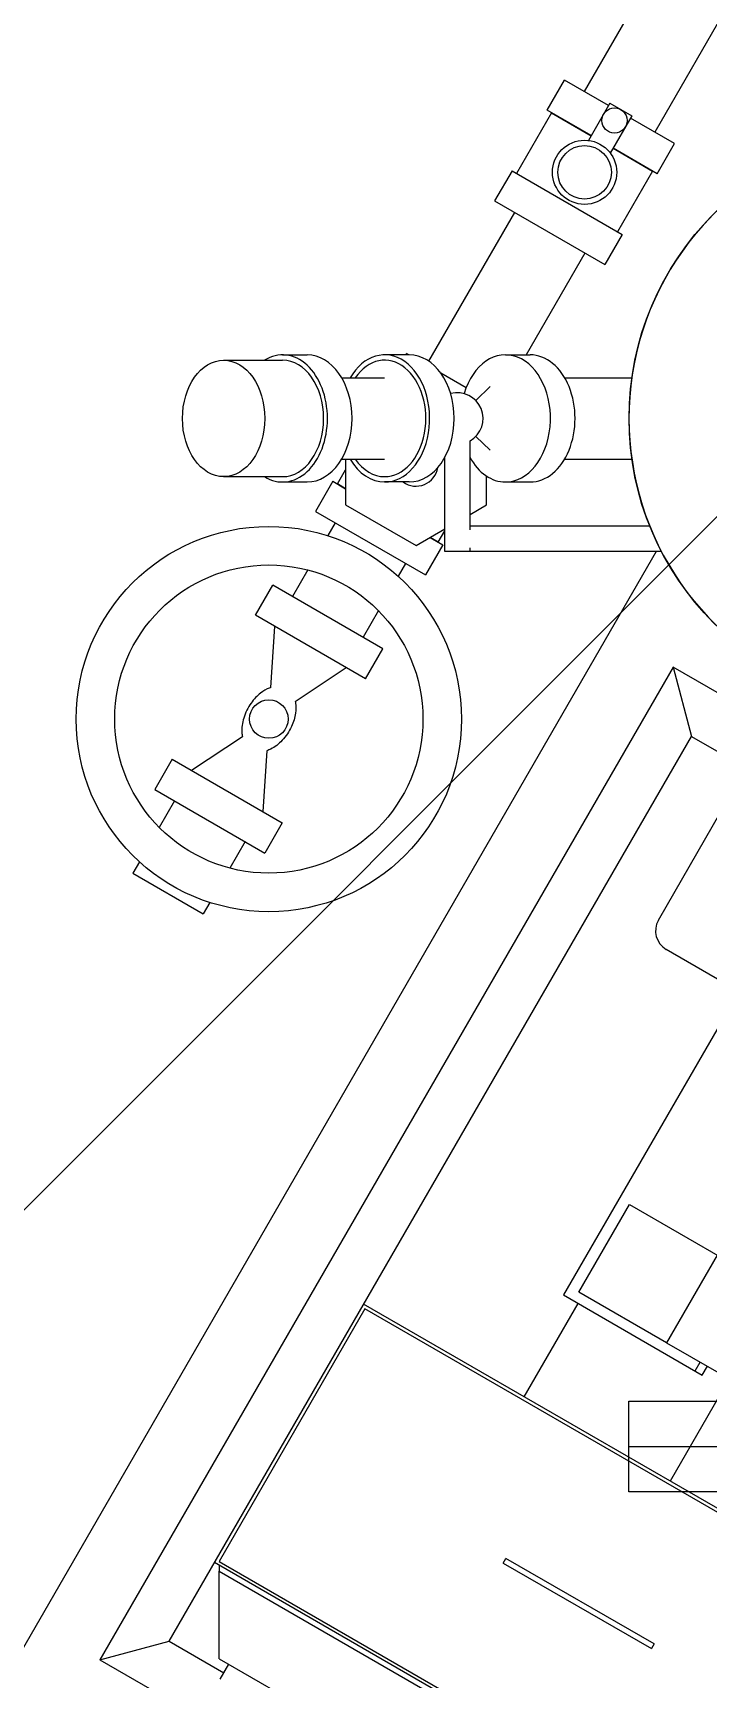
# Model space of a CAD drawing. Header units: metres. Extents: x 0 to 63075, y 0 to 44550.
# Drawn here: x 52114.4 to 52174.5, y 37401.5 to 37548.2 of the extents above; entities that cross this region are included whole.
import ezdxf

# ---------------------------------------------------------------- set-up
doc = ezdxf.new("R2010")
doc.units = ezdxf.units.M
doc.header["$LTSCALE"] = 75
for name, color, linetype in [('AI-Hatch mob', 7, 'Continuous'), ('GSB', 7, 'Continuous'), ('ML6', 1, 'Continuous'), ('SL1', 8, 'Continuous')]:
    doc.layers.add(name, color=color, linetype=linetype)

# ---------------------------------------------------------------- blocks, each defined once
blk = doc.blocks.new('A$C6bae614f')
at = {"layer": 'SL1'}
for p, q in [((361581.7, 24914.17), (361529.44, 24823.67)), ((361623.49, 24890.04), (361571.24, 24799.54)), ((361507.36, 24812.6), (361517.68, 24830.47)), ((361543.85, 24815.35), (361517.68, 24830.47)), ((361510.11, 24811.01), (361489.34, 24775.04)), ((361533.53, 24797.49), (361507.36, 24812.6)), ((361510.11, 24811.01), (361533.53, 24797.48)), ((361544.65, 24816.74), (361531.9, 24794.67)), ((361544.65, 24816.74), (361557.64, 24809.24)), ((361557.64, 24809.24), (361544.89, 24787.17)), ((361583.01, 24792.74), (361556.84, 24807.85)), ((361572.69, 24774.88), (361546.52, 24789.99)), ((361546.52, 24789.98), (361569.94, 24776.46)), ((361572.69, 24774.88), (361583.01, 24792.74)), ((361486.59, 24776.63), (361476.27, 24758.76)), ((361486.59, 24776.63), (361551.92, 24738.91)), ((361569.94, 24776.46), (361549.17, 24740.5)), ((361488.04, 24751.96), (361437.11, 24663.76)), ((361476.27, 24758.76), (361541.6, 24721.04)), ((361551.92, 24738.91), (361541.6, 24721.04)), ((361529.84, 24727.83), (361494.96, 24667.44)), ((361315.53, 24664.27), (361350.44, 24664.27)), ((361350.44, 24667.44), (361365.03, 24667.44)), ((361425.63, 24667.44), (361411.04, 24667.44)), ((361423.55, 24667.44), (361424.02, 24668.26)), ((361425.45, 24667.44), (361424.02, 24668.26)), ((361482.73, 24667.44), (361497.31, 24667.44)), ((361385.53, 24653.85), (361411.04, 24653.85)), ((361459.34, 24647.87), (361444.42, 24656.48)), ((361517.81, 24653.85), (361557.69, 24653.84)), ((361465.11, 24640.34), (361473.57, 24648.56)), ((361461.67, 24563.52), (361461.68, 24616.44)), ((361465.11, 24619.09), (361473.57, 24610.87)), ((361385.53, 24605.59), (361411.04, 24605.59)), ((361387.84, 24605.59), (361387.84, 24578.42)), ((361446.67, 24550.72), (361446.68, 24606.55)), ((361517.81, 24605.59), (361557.69, 24605.58)), ((361315.53, 24595.18), (361350.43, 24595.18)), ((361382.99, 24590.84), (361387.84, 24599.25)), ((361471.43, 24578.42), (361471.43, 24595.55)), ((361350.43, 24592), (361365.03, 24592)), ((361380.23, 24592.42), (361369.92, 24574.56)), ((361380.23, 24592.42), (361387.84, 24588.03)), ((361387.84, 24588.04), (361382.99, 24590.84)), ((361425.63, 24592), (361411.04, 24592)), ((361482.72, 24592), (361497.31, 24592)), ((361369.92, 24574.56), (361402.58, 24555.7)), ((361387.84, 24578.42), (361429.63, 24554.29)), ((361461.67, 24572.79), (361471.43, 24578.42)), ((361381.69, 24567.76), (361377.3, 24560.16)), ((361429.63, 24554.29), (361446.67, 24564.13)), ((361568.38, 24565.71), (361461.67, 24565.72)), ((361402.58, 24555.7), (361435.25, 24536.84)), ((361445.56, 24554.7), (361435.25, 24536.84)), ((361437.95, 24559.09), (361445.56, 24554.7)), ((361442.82, 24556.3), (361437.96, 24559.1)), ((361442.82, 24556.3), (361446.67, 24562.98)), ((361572.13, 24550.71), (361147.64, 23815.53)), ((361575.27, 24550.71), (361446.67, 24550.72)), ((361461.67, 24550.72), (361461.67, 24552.91)), ((361365.53, 24539.79), (361356.43, 24524.03)), ((361423.48, 24543.63), (361419.09, 24536.03)), ((361334.35, 24512.96), (361344.67, 24530.83)), ((361410, 24493.1), (361344.67, 24530.83)), ((361407.33, 24515.66), (361398.23, 24499.9)), ((361399.68, 24475.24), (361334.35, 24512.96)), ((361343.56, 24470.13), (361345.92, 24506.28)), ((361399.68, 24475.24), (361410, 24493.1)), ((361582.15, 24482.08), (361242.13, 23893.19)), ((361357.98, 24461.8), (361388.12, 24481.92)), ((361582.15, 24482.08), (361593.13, 24441.09)), ((361700.79, 24413.57), (361582.15, 24482.08)), ((361283.11, 23904.17), (361593.13, 24441.09)), ((361326.68, 24440.89), (361296.54, 24420.77)), ((361593.13, 24441.09), (361634.26, 24417.34)), ((361284.98, 24427.45), (361274.66, 24409.58)), ((361284.98, 24427.45), (361350.31, 24389.73)), ((361341.1, 24432.56), (361338.74, 24396.4)), ((361274.66, 24409.58), (361339.99, 24371.86)), ((361286.43, 24402.79), (361277.33, 24387.03)), ((361684.73, 24399.75), (361517.22, 24109.64)), ((361350.31, 24389.73), (361339.99, 24371.86)), ((361573.45, 24332.02), (361610.75, 24396.62)), ((361328.22, 24378.66), (361319.12, 24362.9)), ((361265.57, 24366.66), (361261.66, 24359.89)), ((361261.66, 24359.89), (361303.45, 24335.76)), ((361307.36, 24342.53), (361303.45, 24335.76)), ((361621.23, 24289.77), (361578.1, 24314.67)), ((361526.28, 24111.33), (361556.28, 24163.3)), ((361556.28, 24163.3), (361615.17, 24129.29)), ((361608.24, 24133.29), (361578.24, 24081.33)), ((361517.22, 24109.64), (361599.49, 24062.14)), ((361578.24, 24081.33), (361526.28, 24111.33)), ((361399.3, 24101.4), (361312.79, 23951.58)), ((362870.78, 23254.08), (361398.57, 24104.13)), ((362868.05, 23253.35), (361399.3, 24101.4)), ((361493.83, 24049.13), (361525.88, 24104.64)), ((361578.24, 24081.33), (361625.01, 24054.33)), ((361595.16, 24064.64), (361598.16, 24069.83)), ((361599.49, 24062.14), (361602.49, 24067.33)), ((361615.48, 24059.83), (361580.43, 23999.12)), ((361555.97, 23992.79), (361555.97, 24046.63)), ((361555.97, 24046.63), (361898.87, 24046.62)), ((361555.97, 24019.71), (361898.87, 24019.7)), ((361898.87, 23992.78), (361555.97, 23992.79)), ((362782.28, 23100.8), (361310.06, 23950.85)), ((361312.79, 23951.58), (362781.55, 23103.53)), ((361312.79, 23949.27), (361312.79, 23945.81)), ((361481.29, 23950.61), (361482.87, 23953.36)), ((361481.29, 23950.61), (361569.27, 23899.81)), ((361570.86, 23902.56), (361482.87, 23953.36)), ((361312.79, 23893.84), (361312.79, 23945.81)), ((361312.79, 23945.81), (362023.37, 23535.53)), ((361242.13, 23893.19), (361283.11, 23904.17)), ((361283.11, 23904.17), (361315.59, 23885.42)), ((361570.86, 23902.56), (361569.27, 23899.81)), ((361242.13, 23893.19), (361309.25, 23854.44)), ((361312.79, 23893.84), (362039.84, 23474.05)), ((361313.44, 23881.69), (361318.54, 23890.53))]:
    blk.add_line(p, q, dxfattribs=at)
for centre, radius in [((361547.39, 24806.49), 7.5), ((361727.44, 24629.71), 171.45), ((361529.64, 24775.75), 19.05), ((361529.64, 24775.75), 15.87), ((361342.33, 24451.34), 114.3), ((361342.33, 24451.34), 91.44), ((361342.33, 24451.34), 11.43)]:
    blk.add_circle(centre, radius, dxfattribs=at)
for centre, radius, start, end in [((361727.44, 24629.71), 171.45, 309.70714, 230.2891), ((361454.18, 24629.72), 15.25, 299.4573, 105.16829), ((361429.63, 24602.55), 13.02, 234.13903, 350.90544), ((361584.45, 24325.67), 12.7, 149.99813, 239.99813)]:
    blk.add_arc(centre, radius, start, end, dxfattribs=at)
blk.add_ellipse((361315.53, 24629.72), major_axis=(0, 34.54), ratio=0.707107, dxfattribs=at)
for centre, major_axis, start_param, end_param in [((361350.43, 24629.72), (0, 37.72), 4.712389, 6.696424), ((361350.43, 24629.72), (0, 34.54), 4.712389, 6.283185), ((361365.03, 24629.72), (0, 37.72), 4.712389, 6.283185), ((361411.04, 24629.72), (0, 37.72), 3.141593, 7.159834), ((361411.04, 24629.72), (0, 34.54), 3.141593, 7.080641), ((361425.63, 24629.72), (0, 37.72), 3.141593, 6.283185), ((361482.72, 24629.72), (0, -37.72), 0, 4.311522), ((361497.31, 24629.72), (0, -37.72), 0, 3.141593), ((361350.43, 24629.72), (0, -37.72), 5.869946, 7.853982), ((361350.43, 24629.72), (0, -34.54), 0, 1.570796), ((361365.03, 24629.72), (0, -37.72), 0, 1.570796), ((361411.04, 24629.72), (0, -37.72), 5.406537, 6.283185), ((361411.04, 24629.72), (0, -34.54), 5.485729, 6.283185), ((361482.72, 24629.72), (0, -37.72), 5.373764, 6.283185)]:
    blk.add_ellipse(centre, major_axis=major_axis, ratio=0.707107, start_param=start_param, end_param=end_param, dxfattribs=at)
for points in [[(361343.56, 24470.13), (361343.22, 24470.02), (361342.89, 24469.9), (361342.55, 24469.76), (361340.82, 24469.08), (361339.08, 24468.06), (361337.43, 24466.78), (361335.36, 24465.16), (361333.42, 24463.11), (361331.77, 24460.79), (361329.86, 24458.1), (361328.36, 24455.04), (361327.42, 24451.96), (361326.53, 24449.03), (361326.16, 24446.08), (361326.33, 24443.41), (361326.39, 24442.54), (361326.51, 24441.7), (361326.68, 24440.89)], [(361357.98, 24461.8), (361358.06, 24461.45), (361358.12, 24461.1), (361358.17, 24460.74), (361358.44, 24458.9), (361358.43, 24456.89), (361358.15, 24454.82), (361357.78, 24452.21), (361356.98, 24449.51), (361355.79, 24446.93), (361354.41, 24443.92), (361352.51, 24441.09), (361350.31, 24438.74), (361348.22, 24436.5), (361345.86, 24434.71), (361343.45, 24433.52), (361342.67, 24433.14), (361341.88, 24432.82), (361341.1, 24432.56)]]:
    blk.add_open_spline(points, degree=3, knots=[0.637218, 0.637218, 0.637218, 0.637218, 0.70005, 0.70005, 0.70005, 1.024067, 1.024067, 1.024067, 1.43199, 1.43199, 1.43199, 1.906884, 1.906884, 1.906884, 2.35788, 2.35788, 2.35788, 2.504375, 2.504375, 2.504375, 2.504375], dxfattribs=at)
blk = doc.blocks.new('zw$15D4')
at = {"layer": 'ML6', "xscale": 0.2502808837766805, "yscale": 0.2502808837766805, "zscale": 0.2502808837766805}
blk.add_blockref('A$C6bae614f', (-85544.74, -3177.34), dxfattribs=at)

msp = doc.modelspace()

# ---------------------------------------------------------------- hatches: boundary and pattern name
at = {"layer": 'AI-Hatch mob'}
h = msp.add_hatch(dxfattribs=at)
h.set_pattern_fill('ANSI31', color=256, scale=25)
h.set_pattern_definition([(45, (-12666.46, -59.206), (-56.1266, 56.1266), [])])
h.paths.add_polyline_path([(52766.71, 38156.14), (51956.79, 38156.14), (51956.79, 36564.59), (52766.71, 36564.59)])

# ---------------------------------------------------------------- block references
at = {"layer": 'GSB', "xscale": 0.6000000000000068, "yscale": 0.6000000000000068, "zscale": 0.6000000000000068}
msp.add_blockref('zw$15D4', (49200, 35721.63), dxfattribs=at)

doc.saveas('drawing.dxf')
